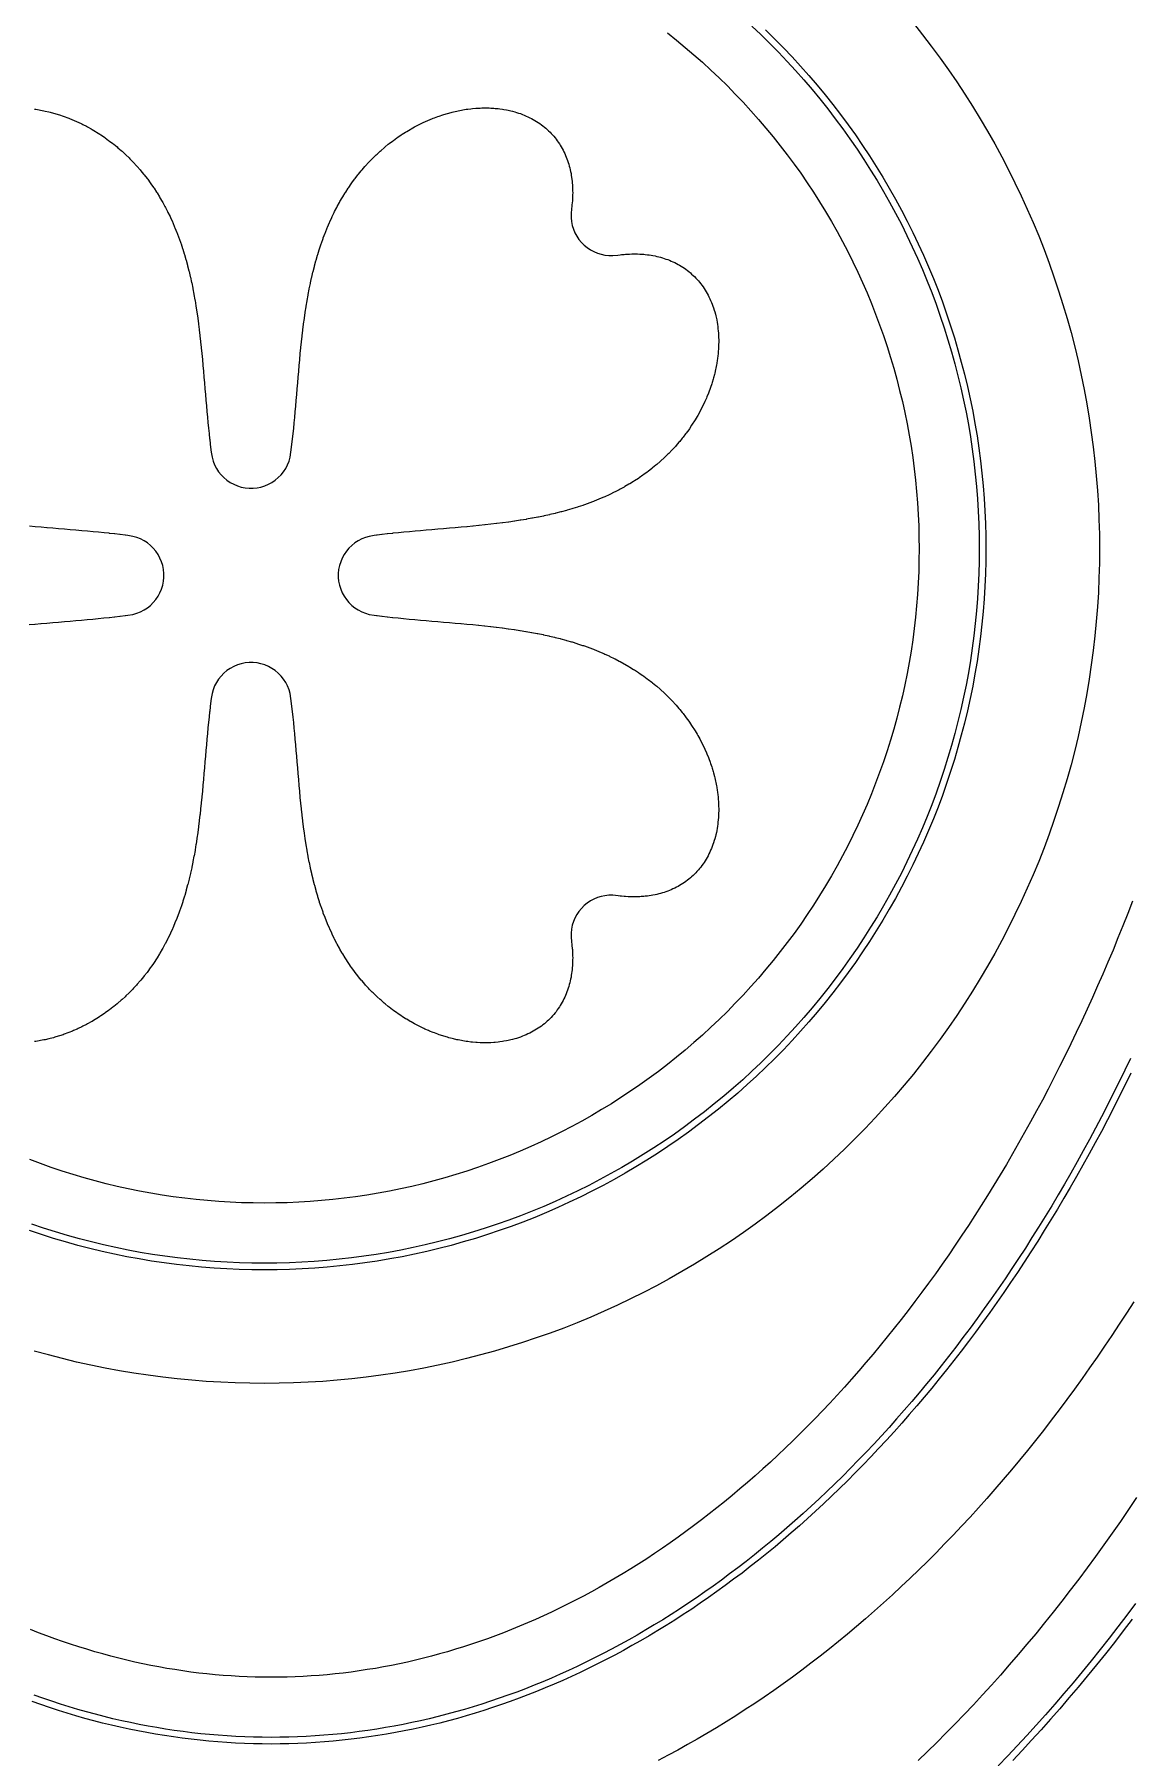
# Model space of a CAD drawing. Header units: metres. Extents: x 10 to 1210, y 10 to 2778.
# Drawn here: x 374.6 to 538.5, y 358 to 616 of the extents above; entities that cross this region are included whole.
import ezdxf

# ---------------------------------------------------------------- set-up
doc = ezdxf.new("R2010")
doc.units = ezdxf.units.M
for name, color, linetype in [('ACIKLIK', 5, 'Continuous'), ('CAM_SABLON', 4, 'Continuous'), ('DIS_KENAR_V91_Z3', 1, 'Continuous'), ('LAMBA_T4_Z4', 3, 'Continuous')]:
    doc.layers.add(name, color=color, linetype=linetype)

msp = doc.modelspace()

# ---------------------------------------------------------------- linework, layer by layer
at = {"layer": 'ACIKLIK'}
for points in [[(469.33, 616.22), (470.67, 615.16), (471.99, 614.07), (473.29, 612.96), (474.57, 611.83), (475.84, 610.67), (477.08, 609.49), (478.3, 608.3), (479.49, 607.08), (480.67, 605.84), (481.83, 604.57), (482.96, 603.29), (484.07, 601.99), (485.16, 600.67), (486.22, 599.33), (487.27, 597.98), (488.28, 596.6), (489.28, 595.21), (490.24, 593.8), (491.19, 592.37), (492.11, 590.93), (493, 589.47), (493.87, 588), (494.71, 586.51), (495.53, 585.01), (496.32, 583.49), (497.08, 581.96), (497.82, 580.42), (498.53, 578.86), (499.21, 577.29), (499.86, 575.71), (500.49, 574.12), (501.09, 572.52), (501.66, 570.91), (502.2, 569.28), (502.72, 567.65), (503.2, 566.01), (503.66, 564.36), (504.09, 562.71), (504.49, 561.04), (504.86, 559.38), (505.2, 557.7), (505.51, 556.02), (505.79, 554.33), (506.05, 552.64), (506.27, 550.94), (506.46, 549.24), (506.63, 547.54), (506.76, 545.84), (506.86, 544.13), (506.94, 542.42), (506.98, 540.71), (507, 539), (507, 539), (506.98, 537.29), (506.94, 535.58), (506.86, 533.87), (506.76, 532.16), (506.63, 530.46), (506.46, 528.76), (506.27, 527.06), (506.05, 525.36), (505.79, 523.67), (505.51, 521.98), (505.2, 520.3), (504.86, 518.62), (504.49, 516.96), (504.09, 515.29), (503.66, 513.64), (503.2, 511.99), (502.72, 510.35), (502.2, 508.72), (501.66, 507.09), (501.09, 505.48), (500.49, 503.88), (499.86, 502.29), (499.21, 500.71), (498.53, 499.14), (497.82, 497.58), (497.08, 496.04), (496.32, 494.51), (495.53, 492.99), (494.71, 491.49), (493.87, 490), (493, 488.53), (492.11, 487.07), (491.19, 485.63), (490.24, 484.2), (489.28, 482.79), (488.28, 481.4), (487.27, 480.02), (486.22, 478.67), (485.16, 477.33), (484.07, 476.01), (482.96, 474.71), (481.83, 473.43), (480.67, 472.16), (479.49, 470.92), (478.3, 469.7), (477.08, 468.51), (475.84, 467.33), (474.57, 466.17), (473.29, 465.04), (471.99, 463.93), (470.67, 462.84), (469.33, 461.78), (467.98, 460.73), (466.6, 459.72), (465.21, 458.72), (463.8, 457.76), (462.37, 456.81), (460.93, 455.89), (459.47, 455), (458, 454.13), (456.51, 453.29), (455.01, 452.47), (453.49, 451.68), (451.96, 450.92), (450.42, 450.18), (448.86, 449.47), (447.29, 448.79), (445.71, 448.14), (444.12, 447.51), (442.52, 446.91), (440.91, 446.34), (439.28, 445.8), (437.65, 445.28), (436.01, 444.8), (434.36, 444.34), (432.71, 443.91), (431.04, 443.51), (429.38, 443.14), (427.7, 442.8), (426.02, 442.49), (424.33, 442.21), (422.64, 441.95), (420.94, 441.73), (419.24, 441.54), (417.54, 441.37), (415.84, 441.24), (414.13, 441.14), (412.42, 441.06), (410.71, 441.02), (409, 441), (407.29, 441.02), (405.58, 441.06), (403.87, 441.14), (402.16, 441.24), (400.46, 441.37), (398.76, 441.54), (397.06, 441.73), (395.36, 441.95), (393.67, 442.21), (391.98, 442.49), (390.3, 442.8), (388.62, 443.14), (386.96, 443.51), (385.29, 443.91), (383.64, 444.34), (381.99, 444.8), (380.35, 445.28), (378.72, 445.8), (377.09, 446.34), (375.48, 446.91), (373.88, 447.51)], [(538.95, 486.2), (538.24, 484.36), (537.51, 482.53), (536.77, 480.71), (536.03, 478.9), (535.27, 477.1), (534.5, 475.31), (533.73, 473.53), (532.94, 471.77), (532.15, 470.02), (531.34, 468.28), (530.53, 466.55), (529.7, 464.83), (528.87, 463.13), (528.03, 461.44), (527.18, 459.76), (526.32, 458.09), (525.45, 456.44), (524.57, 454.8), (523.69, 453.17), (522.79, 451.56), (521.89, 449.96), (520.98, 448.37), (520.06, 446.8), (519.13, 445.24), (518.19, 443.69), (517.25, 442.16), (516.3, 440.65), (515.34, 439.14), (514.37, 437.65), (513.4, 436.18), (512.42, 434.72), (511.43, 433.28), (510.43, 431.85), (509.43, 430.43), (508.42, 429.03), (507.4, 427.65), (506.38, 426.28), (505.35, 424.93), (504.32, 423.59), (503.28, 422.26), (502.23, 420.96), (501.17, 419.66), (500.11, 418.39), (499.05, 417.13), (497.98, 415.88), (496.9, 414.66), (495.82, 413.44), (494.73, 412.25), (493.64, 411.07), (492.54, 409.91), (491.44, 408.76), (490.33, 407.63), (489.22, 406.51), (488.11, 405.42), (486.99, 404.34), (485.86, 403.27), (484.73, 402.22), (483.6, 401.19), (482.46, 400.18), (481.32, 399.18), (480.18, 398.2), (479.03, 397.24), (477.88, 396.29), (476.73, 395.36), (475.57, 394.45), (474.41, 393.56), (473.25, 392.68), (472.09, 391.81), (470.92, 390.97), (469.75, 390.14), (468.58, 389.33), (467.4, 388.54), (466.23, 387.76), (465.05, 387), (463.87, 386.26), (462.69, 385.53), (461.5, 384.83), (460.32, 384.13), (459.13, 383.46), (457.94, 382.8), (456.75, 382.16), (455.56, 381.54), (454.37, 380.93), (453.18, 380.34), (451.98, 379.77), (450.79, 379.21), (449.59, 378.67), (448.39, 378.15), (447.2, 377.64), (446, 377.15), (444.8, 376.68), (443.6, 376.22), (442.4, 375.78), (441.21, 375.36), (440.01, 374.95), (438.81, 374.56), (437.61, 374.19), (436.41, 373.83), (435.21, 373.49), (434.01, 373.16), (432.8, 372.85), (431.6, 372.56), (430.4, 372.28), (429.2, 372.02), (428, 371.77), (426.8, 371.55), (425.6, 371.33), (424.4, 371.14), (423.2, 370.95), (422, 370.79), (420.8, 370.64), (419.6, 370.51), (418.4, 370.39), (417.2, 370.29), (416, 370.2), (414.8, 370.13), (413.6, 370.07), (412.4, 370.03), (411.2, 370.01), (410, 370), (408.8, 370.01), (407.6, 370.03), (406.4, 370.07), (405.2, 370.13), (404, 370.2), (402.8, 370.29), (401.6, 370.39), (400.4, 370.51), (399.2, 370.64), (398, 370.79), (396.8, 370.95), (395.6, 371.14), (394.4, 371.33), (393.2, 371.55), (392, 371.77), (390.8, 372.02), (389.6, 372.28), (388.4, 372.56), (387.2, 372.85), (385.99, 373.16), (384.79, 373.49), (383.59, 373.83), (382.39, 374.19), (381.19, 374.56), (379.99, 374.95), (378.79, 375.36), (377.6, 375.78), (376.4, 376.22), (375.2, 376.68), (374, 377.15)], [(539.56, 396.94), (538.35, 395.14), (537.13, 393.35), (535.9, 391.59), (534.66, 389.84), (533.42, 388.11), (532.16, 386.4), (530.9, 384.71), (529.63, 383.04), (528.35, 381.38), (527.06, 379.75), (525.76, 378.13), (524.46, 376.53), (523.15, 374.95), (521.83, 373.39), (520.5, 371.85), (519.17, 370.33), (517.83, 368.83), (516.48, 367.35), (515.12, 365.89), (513.76, 364.44), (512.4, 363.02), (511.02, 361.62), (509.64, 360.23), (508.26, 358.87), (506.87, 357.53)]]:
    msp.add_lwpolyline(points, dxfattribs=at)
at = {"layer": 'CAM_SABLON'}
for points in [[(481.97, 617.25), (483.33, 615.97), (484.66, 614.66), (485.97, 613.33), (487.25, 611.97), (488.52, 610.6), (489.75, 609.2), (490.97, 607.78), (492.15, 606.34), (493.32, 604.88), (494.45, 603.39), (495.56, 601.89), (496.65, 600.37), (497.71, 598.83), (498.74, 597.28), (499.74, 595.7), (500.72, 594.11), (501.66, 592.5), (502.58, 590.87), (503.47, 589.23), (504.34, 587.58), (505.17, 585.91), (505.97, 584.22), (506.75, 582.52), (507.49, 580.81), (508.21, 579.08), (508.89, 577.35), (509.55, 575.6), (510.17, 573.84), (510.76, 572.06), (511.32, 570.28), (511.85, 568.49), (512.35, 566.69), (512.82, 564.89), (513.26, 563.07), (513.66, 561.25), (514.03, 559.42), (514.37, 557.58), (514.68, 555.74), (514.96, 553.89), (515.2, 552.04), (515.41, 550.18), (515.59, 548.33), (515.74, 546.46), (515.85, 544.6), (515.93, 542.73), (515.98, 540.87), (516, 539), (516, 539), (515.98, 537.13), (515.93, 535.27), (515.85, 533.4), (515.74, 531.54), (515.59, 529.67), (515.41, 527.82), (515.2, 525.96), (514.96, 524.11), (514.68, 522.26), (514.37, 520.42), (514.03, 518.58), (513.66, 516.75), (513.26, 514.93), (512.82, 513.11), (512.35, 511.31), (511.85, 509.51), (511.32, 507.72), (510.76, 505.94), (510.17, 504.16), (509.55, 502.4), (508.89, 500.65), (508.21, 498.92), (507.49, 497.19), (506.75, 495.48), (505.97, 493.78), (505.17, 492.09), (504.34, 490.42), (503.47, 488.77), (502.58, 487.13), (501.66, 485.5), (500.72, 483.89), (499.74, 482.3), (498.74, 480.72), (497.71, 479.17), (496.65, 477.63), (495.56, 476.11), (494.45, 474.61), (493.32, 473.12), (492.15, 471.66), (490.97, 470.22), (489.75, 468.8), (488.52, 467.4), (487.25, 466.03), (485.97, 464.67), (484.66, 463.34), (483.33, 462.03), (481.97, 460.75), (480.6, 459.48), (479.2, 458.25), (477.78, 457.03), (476.34, 455.85), (474.88, 454.68), (473.39, 453.55), (471.89, 452.44), (470.37, 451.35), (468.83, 450.29), (467.28, 449.26), (465.7, 448.26), (464.11, 447.28), (462.5, 446.34), (460.87, 445.42), (459.23, 444.53), (457.58, 443.66), (455.91, 442.83), (454.22, 442.03), (452.52, 441.25), (450.81, 440.51), (449.08, 439.79), (447.35, 439.11), (445.6, 438.45), (443.84, 437.83), (442.06, 437.24), (440.28, 436.68), (438.49, 436.15), (436.69, 435.65), (434.89, 435.18), (433.07, 434.74), (431.25, 434.34), (429.42, 433.97), (427.58, 433.63), (425.74, 433.32), (423.89, 433.04), (422.04, 432.8), (420.18, 432.59), (418.33, 432.41), (416.46, 432.26), (414.6, 432.15), (412.73, 432.07), (410.87, 432.02), (409, 432), (407.13, 432.02), (405.27, 432.07), (403.4, 432.15), (401.54, 432.26), (399.67, 432.41), (397.82, 432.59), (395.96, 432.8), (394.11, 433.04), (392.26, 433.32), (390.42, 433.63), (388.58, 433.97), (386.75, 434.34), (384.93, 434.74), (383.11, 435.18), (381.31, 435.65), (379.51, 436.15), (377.72, 436.68), (375.94, 437.24), (374.16, 437.83)], [(538.66, 462.68), (537.8, 460.91), (536.94, 459.15), (536.07, 457.4), (535.19, 455.66), (534.3, 453.93), (533.4, 452.22), (532.49, 450.52), (531.57, 448.84), (530.65, 447.16), (529.71, 445.51), (528.76, 443.86), (527.81, 442.23), (526.85, 440.61), (525.87, 439), (524.89, 437.41), (523.9, 435.83), (522.91, 434.27), (521.9, 432.72), (520.89, 431.19), (519.87, 429.67), (518.84, 428.16), (517.8, 426.67), (516.75, 425.2), (515.7, 423.74), (514.64, 422.29), (513.57, 420.86), (512.49, 419.45), (511.41, 418.05), (510.32, 416.66), (509.23, 415.3), (508.12, 413.94), (507.01, 412.61), (505.89, 411.29), (504.77, 409.98), (503.64, 408.69), (502.5, 407.42), (501.36, 406.16), (500.21, 404.92), (499.06, 403.7), (497.9, 402.49), (496.73, 401.3), (495.56, 400.13), (494.39, 398.97), (493.2, 397.83), (492.02, 396.71), (490.82, 395.6), (489.63, 394.51), (488.42, 393.44), (487.22, 392.38), (486, 391.34), (484.79, 390.32), (483.57, 389.31), (482.34, 388.33), (481.11, 387.36), (479.88, 386.4), (478.64, 385.47), (477.4, 384.55), (476.16, 383.65), (474.91, 382.77), (473.66, 381.9), (472.4, 381.05), (471.14, 380.22), (469.88, 379.41), (468.62, 378.62), (467.35, 377.84), (466.08, 377.08), (464.81, 376.33), (463.53, 375.61), (462.25, 374.9), (460.97, 374.21), (459.69, 373.54), (458.41, 372.89), (457.12, 372.25), (455.83, 371.63), (454.54, 371.03), (453.25, 370.45), (451.95, 369.88), (450.65, 369.33), (449.36, 368.8), (448.06, 368.29), (446.76, 367.79), (445.45, 367.31), (444.15, 366.85), (442.85, 366.41), (441.54, 365.99), (440.23, 365.58), (438.93, 365.19), (437.62, 364.82), (436.31, 364.46), (435, 364.12), (433.68, 363.8), (432.37, 363.5), (431.06, 363.21), (429.75, 362.95), (428.43, 362.69), (427.12, 362.46), (425.8, 362.25), (424.49, 362.05), (423.17, 361.87), (421.86, 361.7), (420.54, 361.55), (419.22, 361.42), (417.91, 361.31), (416.59, 361.22), (415.27, 361.14), (413.95, 361.08), (412.64, 361.04), (411.32, 361.01), (410, 361), (408.68, 361.01), (407.36, 361.04), (406.05, 361.08), (404.73, 361.14), (403.41, 361.22), (402.09, 361.31), (400.78, 361.42), (399.46, 361.55), (398.14, 361.7), (396.83, 361.87), (395.51, 362.05), (394.2, 362.25), (392.88, 362.46), (391.57, 362.69), (390.25, 362.95), (388.94, 363.21), (387.63, 363.5), (386.32, 363.8), (385, 364.12), (383.69, 364.46), (382.38, 364.82), (381.07, 365.19), (379.77, 365.58), (378.46, 365.99), (377.15, 366.41), (375.85, 366.85), (374.55, 367.31)], [(539.4, 381.05), (538.09, 379.3), (536.77, 377.56), (535.44, 375.85), (534.11, 374.15), (532.76, 372.47), (531.41, 370.81), (530.04, 369.17), (528.67, 367.55), (527.3, 365.95), (525.91, 364.37), (524.51, 362.81), (523.11, 361.26), (521.7, 359.74), (520.28, 358.24), (518.86, 356.75)]]:
    msp.add_lwpolyline(points, dxfattribs=at)
at = {"layer": 'DIS_KENAR_V91_Z3'}
for points in [[(506.14, 617.67), (507.5, 615.96), (508.83, 614.23), (510.13, 612.47), (511.39, 610.7), (512.63, 608.9), (513.83, 607.08), (515.01, 605.24), (516.15, 603.38), (517.25, 601.5), (518.33, 599.6), (519.37, 597.68), (520.38, 595.75), (521.35, 593.8), (522.29, 591.83), (523.19, 589.84), (524.06, 587.84), (524.9, 585.83), (525.7, 583.8), (526.46, 581.75), (527.19, 579.7), (527.88, 577.63), (528.54, 575.55), (529.16, 573.45), (529.74, 571.35), (530.29, 569.24), (530.8, 567.12), (531.27, 564.99), (531.7, 562.85), (532.1, 560.71), (532.46, 558.55), (532.78, 556.4), (533.07, 554.23), (533.32, 552.07), (533.52, 549.89), (533.7, 547.72), (533.83, 545.54), (533.92, 543.36), (533.98, 541.18), (534, 539), (534, 539), (533.98, 536.82), (533.92, 534.64), (533.83, 532.46), (533.7, 530.28), (533.52, 528.11), (533.32, 525.93), (533.07, 523.77), (532.78, 521.6), (532.46, 519.45), (532.1, 517.29), (531.7, 515.15), (531.27, 513.01), (530.8, 510.88), (530.29, 508.76), (529.74, 506.65), (529.16, 504.55), (528.54, 502.45), (527.88, 500.37), (527.19, 498.3), (526.46, 496.25), (525.7, 494.2), (524.9, 492.17), (524.06, 490.16), (523.19, 488.16), (522.29, 486.17), (521.35, 484.2), (520.38, 482.25), (519.37, 480.32), (518.33, 478.4), (517.25, 476.5), (516.15, 474.62), (515.01, 472.76), (513.83, 470.92), (512.63, 469.1), (511.39, 467.3), (510.13, 465.53), (508.83, 463.77), (507.5, 462.04), (506.14, 460.33), (504.76, 458.65), (503.34, 456.99), (501.89, 455.36), (500.42, 453.75), (498.92, 452.17), (497.39, 450.61), (495.83, 449.08), (494.25, 447.58), (492.64, 446.11), (491.01, 444.66), (489.35, 443.24), (487.67, 441.86), (485.96, 440.5), (484.23, 439.17), (482.47, 437.87), (480.7, 436.61), (478.9, 435.37), (477.08, 434.17), (475.24, 432.99), (473.38, 431.85), (471.5, 430.75), (469.6, 429.67), (467.68, 428.63), (465.75, 427.62), (463.8, 426.65), (461.83, 425.71), (459.84, 424.81), (457.84, 423.94), (455.83, 423.1), (453.8, 422.3), (451.75, 421.54), (449.7, 420.81), (447.63, 420.12), (445.55, 419.46), (443.45, 418.84), (441.35, 418.26), (439.24, 417.71), (437.12, 417.2), (434.99, 416.73), (432.85, 416.3), (430.71, 415.9), (428.55, 415.54), (426.4, 415.22), (424.23, 414.93), (422.07, 414.68), (419.89, 414.48), (417.72, 414.3), (415.54, 414.17), (413.36, 414.08), (411.18, 414.02), (409, 414), (406.82, 414.02), (404.64, 414.08), (402.46, 414.17), (400.28, 414.3), (398.11, 414.48), (395.93, 414.68), (393.77, 414.93), (391.6, 415.22), (389.45, 415.54), (387.29, 415.9), (385.15, 416.3), (383.01, 416.73), (380.88, 417.2), (378.76, 417.71), (376.65, 418.26), (374.55, 418.84)], [(374.57, 604.82), (374.78, 604.79), (375.28, 604.71), (375.48, 604.67), (375.99, 604.57), (376.19, 604.53), (376.71, 604.41), (376.9, 604.36), (377.42, 604.23), (377.61, 604.17), (378.13, 604.02), (378.32, 603.96), (378.85, 603.78), (379.03, 603.72), (379.56, 603.52), (379.73, 603.45), (380.27, 603.24), (380.44, 603.17), (380.97, 602.93), (381.13, 602.85), (381.66, 602.6), (381.83, 602.52), (382.36, 602.25), (382.52, 602.16), (383.04, 601.87), (383.2, 601.78), (383.71, 601.47), (383.87, 601.38), (384.38, 601.05), (384.53, 600.95), (385.04, 600.61), (385.18, 600.51), (385.68, 600.14), (385.82, 600.04), (386.32, 599.66), (386.46, 599.55), (386.94, 599.16), (387.07, 599.04), (387.55, 598.63), (387.68, 598.52), (388.15, 598.09), (388.27, 597.97), (388.73, 597.53), (388.85, 597.4), (389.3, 596.94), (389.41, 596.82), (389.85, 596.35), (389.96, 596.22), (390.39, 595.73), (390.5, 595.6), (390.91, 595.1), (391.01, 594.97), (391.42, 594.45), (391.52, 594.31), (391.91, 593.78), (392, 593.65), (392.38, 593.1), (392.47, 592.97), (392.84, 592.4), (392.92, 592.27), (393.28, 591.69), (393.36, 591.56), (393.7, 590.97), (393.77, 590.84), (394.1, 590.23), (394.17, 590.1), (394.49, 589.48), (394.56, 589.35), (394.87, 588.72), (394.93, 588.59), (395.22, 587.95), (395.28, 587.82), (395.56, 587.16), (395.61, 587.04), (395.88, 586.37), (395.93, 586.25), (396.19, 585.56), (396.23, 585.45), (396.48, 584.75), (396.52, 584.64), (396.74, 583.97), (396.77, 583.87), (397, 583.14), (397.03, 583.03), (397.24, 582.3), (397.27, 582.2), (397.48, 581.45), (397.5, 581.35), (397.69, 580.6), (397.72, 580.5), (397.9, 579.74), (397.92, 579.65), (398.09, 578.87), (398.11, 578.79), (398.27, 578), (398.29, 577.92), (398.44, 577.12), (398.45, 577.05), (398.6, 576.24), (398.61, 576.17), (398.74, 575.36), (398.75, 575.29), (398.88, 574.47), (398.89, 574.41), (399.01, 573.58), (399.02, 573.53), (399.13, 572.69), (399.14, 572.64), (399.24, 571.8), (399.25, 571.76), (399.35, 570.91), (399.35, 570.87), (399.45, 570.02), (399.45, 569.98), (399.54, 569.13), (399.54, 569.09), (399.63, 568.24), (399.63, 568.21), (399.71, 567.35), (399.71, 567.32), (399.79, 566.46), (399.79, 566.44), (399.87, 565.57), (399.87, 565.56), (399.95, 564.69), (399.95, 564.68), (400.02, 563.82), (400.09, 562.94), (400.17, 562.08), (400.24, 561.23), (400.31, 560.38), (400.38, 559.54), (400.46, 558.7), (400.54, 557.87), (400.62, 557.05), (400.7, 556.23), (400.71, 556.19), (400.79, 555.43), (400.8, 555.38), (400.88, 554.64), (400.89, 554.58), (400.98, 553.85), (400.98, 553.79), (401.03, 553.43), (401.16, 552.69), (401.32, 552.12), (401.54, 551.56), (401.82, 551.03), (402.14, 550.53), (402.51, 550.07), (402.93, 549.64), (403.39, 549.26), (403.88, 548.92), (404.4, 548.64), (404.95, 548.41), (405.52, 548.23), (406.11, 548.11), (406.7, 548.05), (407.3, 548.05), (407.89, 548.11), (408.48, 548.23), (409.05, 548.41), (409.6, 548.64), (410.12, 548.92), (410.61, 549.26), (411.07, 549.64), (411.49, 550.07), (411.86, 550.53), (412.18, 551.03), (412.46, 551.56), (412.68, 552.12), (412.84, 552.69), (412.97, 553.43), (413.02, 553.79), (413.02, 553.85), (413.11, 554.58), (413.12, 554.64), (413.2, 555.38), (413.21, 555.43), (413.29, 556.19), (413.3, 556.23), (413.38, 557), (413.46, 557.83), (413.54, 558.66), (413.61, 559.5), (413.69, 560.35), (413.76, 561.21), (413.83, 562.07), (413.91, 562.94), (413.98, 563.81), (414.05, 564.68), (414.05, 564.68), (414.13, 565.55), (414.13, 565.56), (414.2, 566.42), (414.21, 566.44), (414.28, 567.3), (414.29, 567.32), (414.37, 568.18), (414.37, 568.21), (414.45, 569.06), (414.46, 569.1), (414.55, 569.95), (414.55, 569.98), (414.64, 570.83), (414.65, 570.87), (414.75, 571.71), (414.75, 571.76), (414.86, 572.6), (414.86, 572.65), (414.98, 573.48), (414.98, 573.53), (415.1, 574.36), (415.11, 574.42), (415.24, 575.23), (415.25, 575.3), (415.38, 576.11), (415.39, 576.18), (415.53, 576.98), (415.55, 577.05), (415.7, 577.85), (415.71, 577.93), (415.87, 578.71), (415.89, 578.79), (416.06, 579.57), (416.08, 579.66), (416.26, 580.42), (416.28, 580.51), (416.47, 581.27), (416.5, 581.36), (416.7, 582.11), (416.73, 582.21), (416.94, 582.94), (416.97, 583.05), (417.2, 583.77), (417.23, 583.88), (417.48, 584.63), (417.52, 584.75), (417.77, 585.45), (417.81, 585.56), (418.07, 586.25), (418.12, 586.37), (418.39, 587.04), (418.44, 587.16), (418.72, 587.82), (418.78, 587.95), (419.07, 588.59), (419.13, 588.72), (419.44, 589.35), (419.51, 589.48), (419.83, 590.1), (419.9, 590.23), (420.23, 590.84), (420.3, 590.97), (420.64, 591.56), (420.72, 591.69), (421.08, 592.27), (421.16, 592.4), (421.53, 592.97), (421.62, 593.1), (422, 593.65), (422.09, 593.78), (422.48, 594.31), (422.58, 594.45), (422.99, 594.97), (423.09, 595.1), (423.5, 595.6), (423.61, 595.73), (424.04, 596.22), (424.15, 596.35), (424.59, 596.82), (424.7, 596.94), (425.15, 597.4), (425.27, 597.53), (425.73, 597.97), (425.85, 598.09), (426.32, 598.52), (426.45, 598.63), (426.93, 599.04), (427.06, 599.16), (427.54, 599.55), (427.68, 599.66), (428.18, 600.04), (428.32, 600.14), (428.82, 600.51), (428.96, 600.61), (429.47, 600.95), (429.62, 601.05), (430.13, 601.38), (430.29, 601.47), (430.8, 601.78), (430.96, 601.87), (431.48, 602.16), (431.64, 602.25), (432.17, 602.52), (432.34, 602.6), (432.87, 602.85), (433.03, 602.93), (433.56, 603.17), (433.73, 603.24), (434.27, 603.45), (434.44, 603.52), (434.97, 603.72), (435.15, 603.78), (435.68, 603.96), (435.87, 604.02), (436.39, 604.17), (436.58, 604.23), (437.1, 604.36), (437.29, 604.41), (437.81, 604.53), (438.01, 604.57), (438.52, 604.67), (438.72, 604.71), (439.22, 604.79), (439.43, 604.82), (439.92, 604.88), (440.13, 604.9), (440.62, 604.94), (440.83, 604.96), (441.31, 604.98), (441.53, 604.99), (441.99, 605), (442.21, 605), (442.66, 604.99), (442.89, 604.98), (443.32, 604.95), (443.56, 604.93), (443.98, 604.89), (444.22, 604.86), (444.62, 604.81), (444.86, 604.77), (445.25, 604.7), (445.49, 604.65), (445.86, 604.57), (446.11, 604.5), (446.46, 604.41), (446.72, 604.33), (447.05, 604.23), (447.31, 604.14), (447.62, 604.02), (447.88, 603.92), (448.17, 603.79), (448.43, 603.67), (448.71, 603.54), (448.97, 603.41), (449.23, 603.27), (449.48, 603.12), (449.73, 602.97), (449.98, 602.81), (450.21, 602.65), (450.45, 602.48), (450.67, 602.32), (450.91, 602.13), (451.11, 601.96), (451.34, 601.75), (451.53, 601.58), (451.75, 601.36), (451.92, 601.18), (452.13, 600.95), (452.3, 600.76), (452.5, 600.52), (452.65, 600.33), (452.84, 600.08), (452.98, 599.87), (453.15, 599.62), (453.29, 599.4), (453.44, 599.15), (453.57, 598.92), (453.71, 598.66), (453.83, 598.42), (453.96, 598.15), (454.07, 597.9), (454.18, 597.64), (454.28, 597.37), (454.37, 597.11), (454.47, 596.83), (454.55, 596.58), (454.63, 596.28), (454.7, 596.03), (454.77, 595.72), (454.83, 595.48), (454.89, 595.16), (454.93, 594.91), (454.98, 594.58), (455.01, 594.34), (455.05, 594), (455.08, 593.77), (455.1, 593.41), (455.11, 593.19), (455.13, 592.82), (455.13, 592.61), (455.14, 592.22), (455.13, 592.02), (455.12, 591.63), (455.11, 591.43), (455.09, 591.03), (455.07, 590.85), (455.03, 590.44), (455.01, 590.26), (454.97, 589.94), (454.9, 589.13), (454.9, 588.55), (454.96, 587.97), (455.08, 587.4), (455.25, 586.85), (455.48, 586.31), (455.75, 585.79), (456.08, 585.31), (456.45, 584.86), (456.86, 584.45), (457.31, 584.08), (457.79, 583.75), (458.31, 583.48), (458.85, 583.25), (459.4, 583.08), (459.97, 582.96), (460.55, 582.9), (461.14, 582.9), (461.89, 582.97), (462.26, 583.01), (462.44, 583.03), (462.85, 583.07), (463.03, 583.09), (463.43, 583.11), (463.63, 583.12), (464.02, 583.13), (464.22, 583.14), (464.61, 583.13), (464.82, 583.13), (465.19, 583.11), (465.41, 583.1), (465.77, 583.08), (466, 583.05), (466.34, 583.01), (466.58, 582.98), (466.91, 582.93), (467.16, 582.89), (467.48, 582.83), (467.72, 582.77), (468.03, 582.7), (468.28, 582.63), (468.58, 582.55), (468.83, 582.47), (469.11, 582.37), (469.37, 582.28), (469.64, 582.18), (469.9, 582.07), (470.15, 581.96), (470.42, 581.83), (470.66, 581.71), (470.92, 581.57), (471.15, 581.44), (471.4, 581.29), (471.62, 581.15), (471.87, 580.98), (472.08, 580.84), (472.33, 580.65), (472.52, 580.5), (472.76, 580.3), (472.95, 580.13), (473.18, 579.92), (473.36, 579.75), (473.58, 579.53), (473.75, 579.34), (473.96, 579.11), (474.13, 578.91), (474.32, 578.67), (474.48, 578.45), (474.65, 578.21), (474.81, 577.98), (474.97, 577.73), (475.12, 577.48), (475.27, 577.23), (475.41, 576.97), (475.54, 576.71), (475.67, 576.43), (475.79, 576.17), (475.92, 575.88), (476.02, 575.62), (476.14, 575.31), (476.23, 575.05), (476.33, 574.72), (476.41, 574.46), (476.5, 574.11), (476.57, 573.86), (476.65, 573.49), (476.7, 573.25), (476.77, 572.86), (476.81, 572.62), (476.86, 572.22), (476.89, 571.98), (476.93, 571.56), (476.95, 571.32), (476.98, 570.89), (476.99, 570.66), (477, 570.21), (477, 569.99), (476.99, 569.53), (476.98, 569.31), (476.96, 568.83), (476.94, 568.62), (476.9, 568.13), (476.88, 567.92), (476.82, 567.43), (476.79, 567.22), (476.71, 566.72), (476.67, 566.52), (476.57, 566.01), (476.53, 565.81), (476.41, 565.29), (476.36, 565.1), (476.23, 564.58), (476.17, 564.39), (476.02, 563.87), (475.96, 563.68), (475.78, 563.15), (475.72, 562.97), (475.52, 562.44), (475.45, 562.27), (475.24, 561.73), (475.17, 561.56), (474.93, 561.03), (474.85, 560.87), (474.6, 560.34), (474.52, 560.17), (474.25, 559.64), (474.16, 559.48), (473.87, 558.96), (473.78, 558.8), (473.47, 558.29), (473.38, 558.13), (473.05, 557.62), (472.95, 557.47), (472.61, 556.96), (472.51, 556.82), (472.14, 556.32), (472.04, 556.18), (471.66, 555.68), (471.55, 555.54), (471.16, 555.06), (471.04, 554.93), (470.63, 554.45), (470.52, 554.32), (470.09, 553.85), (469.97, 553.73), (469.53, 553.27), (469.4, 553.15), (468.94, 552.7), (468.82, 552.59), (468.35, 552.15), (468.22, 552.04), (467.73, 551.61), (467.6, 551.5), (467.1, 551.09), (466.97, 550.99), (466.45, 550.58), (466.31, 550.48), (465.78, 550.09), (465.65, 550), (465.1, 549.62), (464.97, 549.53), (464.4, 549.16), (464.27, 549.08), (463.69, 548.72), (463.56, 548.64), (462.97, 548.3), (462.84, 548.23), (462.23, 547.9), (462.1, 547.83), (461.48, 547.51), (461.35, 547.44), (460.72, 547.13), (460.59, 547.07), (459.95, 546.78), (459.82, 546.72), (459.16, 546.44), (459.04, 546.39), (458.37, 546.12), (458.25, 546.07), (457.56, 545.81), (457.45, 545.77), (456.75, 545.52), (456.64, 545.48), (455.97, 545.26), (455.87, 545.23), (455.14, 545), (455.03, 544.97), (454.3, 544.76), (454.2, 544.73), (453.45, 544.52), (453.35, 544.5), (452.6, 544.31), (452.5, 544.28), (451.74, 544.1), (451.65, 544.08), (450.87, 543.91), (450.79, 543.89), (450, 543.73), (449.92, 543.71), (449.12, 543.56), (449.05, 543.55), (448.24, 543.4), (448.17, 543.39), (447.36, 543.26), (447.29, 543.25), (446.47, 543.12), (446.41, 543.11), (445.58, 542.99), (445.53, 542.98), (444.69, 542.87), (444.64, 542.86), (443.8, 542.76), (443.76, 542.75), (442.91, 542.65), (442.87, 542.65), (442.02, 542.55), (441.98, 542.55), (441.13, 542.46), (441.09, 542.46), (440.24, 542.37), (440.21, 542.37), (439.35, 542.29), (439.32, 542.29), (438.46, 542.21), (438.44, 542.21), (437.57, 542.13), (437.56, 542.13), (436.69, 542.05), (436.68, 542.05), (435.82, 541.98), (434.94, 541.91), (434.08, 541.83), (433.23, 541.76), (432.38, 541.69), (431.54, 541.62), (430.7, 541.54), (429.87, 541.46), (429.05, 541.38), (428.23, 541.3), (428.19, 541.29), (427.43, 541.21), (427.38, 541.2), (426.64, 541.12), (426.58, 541.11), (425.85, 541.02), (425.79, 541.02), (425.43, 540.97), (424.69, 540.84), (424.12, 540.68), (423.56, 540.46), (423.03, 540.18), (422.53, 539.86), (422.07, 539.49), (421.64, 539.07), (421.26, 538.61), (420.92, 538.12), (420.64, 537.6), (420.41, 537.05), (420.23, 536.48), (420.11, 535.89), (420.05, 535.3), (420.05, 534.7), (420.11, 534.11), (420.23, 533.52), (420.41, 532.95), (420.64, 532.4), (420.92, 531.88), (421.26, 531.39), (421.64, 530.93), (422.07, 530.51), (422.53, 530.14), (423.03, 529.82), (423.56, 529.54), (424.12, 529.32), (424.69, 529.16), (425.43, 529.03), (425.79, 528.98), (425.85, 528.98), (426.58, 528.89), (426.64, 528.88), (427.38, 528.8), (427.43, 528.79), (428.19, 528.71), (428.23, 528.7), (429, 528.62), (429.83, 528.54), (430.66, 528.46), (431.5, 528.39), (432.35, 528.31), (433.21, 528.24), (434.07, 528.17), (434.94, 528.09), (435.81, 528.02), (436.68, 527.95), (436.68, 527.95), (437.55, 527.87), (437.56, 527.87), (438.42, 527.8), (438.44, 527.79), (439.3, 527.72), (439.32, 527.71), (440.18, 527.63), (440.21, 527.63), (441.06, 527.55), (441.1, 527.54), (441.95, 527.45), (441.98, 527.45), (442.83, 527.36), (442.87, 527.35), (443.71, 527.25), (443.76, 527.25), (444.6, 527.14), (444.65, 527.14), (445.48, 527.02), (445.53, 527.02), (446.36, 526.9), (446.42, 526.89), (447.23, 526.76), (447.3, 526.75), (448.11, 526.62), (448.18, 526.61), (448.98, 526.47), (449.05, 526.45), (449.85, 526.3), (449.93, 526.29), (450.71, 526.13), (450.79, 526.11), (451.57, 525.94), (451.66, 525.92), (452.42, 525.74), (452.51, 525.72), (453.27, 525.53), (453.36, 525.5), (454.11, 525.3), (454.21, 525.27), (454.94, 525.06), (455.05, 525.03), (455.77, 524.8), (455.88, 524.77), (456.63, 524.52), (456.75, 524.48), (457.45, 524.23), (457.56, 524.19), (458.25, 523.93), (458.37, 523.88), (459.04, 523.61), (459.16, 523.56), (459.82, 523.28), (459.95, 523.22), (460.59, 522.93), (460.72, 522.87), (461.35, 522.56), (461.48, 522.49), (462.1, 522.17), (462.23, 522.1), (462.84, 521.77), (462.97, 521.7), (463.56, 521.36), (463.69, 521.28), (464.27, 520.92), (464.4, 520.84), (464.97, 520.47), (465.1, 520.38), (465.65, 520), (465.78, 519.91), (466.31, 519.52), (466.45, 519.42), (466.97, 519.01), (467.1, 518.91), (467.6, 518.5), (467.73, 518.39), (468.22, 517.96), (468.35, 517.85), (468.82, 517.41), (468.94, 517.3), (469.4, 516.85), (469.53, 516.73), (469.97, 516.27), (470.09, 516.15), (470.52, 515.68), (470.63, 515.55), (471.04, 515.07), (471.16, 514.94), (471.55, 514.46), (471.66, 514.32), (472.04, 513.82), (472.14, 513.68), (472.51, 513.18), (472.61, 513.04), (472.95, 512.53), (473.05, 512.38), (473.38, 511.87), (473.47, 511.71), (473.78, 511.2), (473.87, 511.04), (474.16, 510.52), (474.25, 510.36), (474.52, 509.83), (474.6, 509.66), (474.85, 509.13), (474.93, 508.97), (475.17, 508.44), (475.24, 508.27), (475.45, 507.73), (475.52, 507.56), (475.72, 507.03), (475.78, 506.85), (475.96, 506.32), (476.02, 506.13), (476.17, 505.61), (476.23, 505.42), (476.36, 504.9), (476.41, 504.71), (476.53, 504.19), (476.57, 503.99), (476.67, 503.48), (476.71, 503.28), (476.79, 502.78), (476.82, 502.57), (476.88, 502.08), (476.9, 501.87), (476.94, 501.38), (476.96, 501.17), (476.98, 500.69), (476.99, 500.47), (477, 500.01), (477, 499.79), (476.99, 499.34), (476.98, 499.11), (476.95, 498.68), (476.93, 498.44), (476.89, 498.02), (476.86, 497.78), (476.81, 497.38), (476.77, 497.14), (476.7, 496.75), (476.65, 496.51), (476.57, 496.14), (476.5, 495.89), (476.41, 495.54), (476.33, 495.28), (476.23, 494.95), (476.14, 494.69), (476.02, 494.38), (475.92, 494.12), (475.79, 493.83), (475.67, 493.57), (475.54, 493.29), (475.41, 493.03), (475.27, 492.77), (475.12, 492.52), (474.97, 492.27), (474.81, 492.02), (474.65, 491.79), (474.48, 491.55), (474.32, 491.33), (474.13, 491.09), (473.96, 490.89), (473.75, 490.66), (473.58, 490.47), (473.36, 490.25), (473.18, 490.08), (472.95, 489.87), (472.76, 489.7), (472.52, 489.5), (472.33, 489.35), (472.08, 489.16), (471.87, 489.02), (471.62, 488.85), (471.4, 488.71), (471.15, 488.56), (470.92, 488.43), (470.66, 488.29), (470.42, 488.17), (470.15, 488.04), (469.9, 487.93), (469.64, 487.82), (469.37, 487.72), (469.11, 487.63), (468.83, 487.53), (468.58, 487.45), (468.28, 487.37), (468.03, 487.3), (467.72, 487.23), (467.48, 487.17), (467.16, 487.11), (466.91, 487.07), (466.58, 487.02), (466.34, 486.99), (466, 486.95), (465.77, 486.92), (465.41, 486.9), (465.19, 486.89), (464.82, 486.87), (464.61, 486.87), (464.22, 486.86), (464.02, 486.87), (463.63, 486.88), (463.43, 486.89), (463.03, 486.91), (462.85, 486.93), (462.44, 486.97), (462.26, 486.99), (461.94, 487.03), (461.13, 487.1), (460.55, 487.1), (459.97, 487.04), (459.4, 486.92), (458.85, 486.75), (458.31, 486.52), (457.79, 486.25), (457.31, 485.92), (456.86, 485.55), (456.45, 485.14), (456.08, 484.69), (455.75, 484.21), (455.48, 483.69), (455.25, 483.15), (455.08, 482.6), (454.96, 482.03), (454.9, 481.45), (454.9, 480.86), (454.97, 480.11), (455.01, 479.74), (455.03, 479.56), (455.07, 479.15), (455.09, 478.97), (455.11, 478.57), (455.12, 478.37), (455.13, 477.98), (455.14, 477.78), (455.13, 477.39), (455.13, 477.18), (455.11, 476.81), (455.1, 476.59), (455.08, 476.23), (455.05, 476), (455.01, 475.66), (454.98, 475.42), (454.93, 475.09), (454.89, 474.84), (454.83, 474.52), (454.77, 474.28), (454.7, 473.97), (454.63, 473.72), (454.55, 473.42), (454.47, 473.17), (454.37, 472.89), (454.28, 472.63), (454.18, 472.36), (454.07, 472.1), (453.96, 471.85), (453.83, 471.58), (453.71, 471.34), (453.57, 471.08), (453.44, 470.85), (453.29, 470.6), (453.15, 470.38), (452.98, 470.13), (452.84, 469.92), (452.65, 469.67), (452.5, 469.48), (452.3, 469.24), (452.13, 469.05), (451.92, 468.82), (451.75, 468.64), (451.53, 468.42), (451.34, 468.25), (451.11, 468.04), (450.91, 467.87), (450.67, 467.68), (450.45, 467.52), (450.21, 467.35), (449.98, 467.19), (449.73, 467.03), (449.48, 466.88), (449.23, 466.73), (448.97, 466.59), (448.71, 466.46), (448.43, 466.33), (448.17, 466.21), (447.88, 466.08), (447.62, 465.98), (447.31, 465.86), (447.05, 465.77), (446.72, 465.67), (446.46, 465.59), (446.11, 465.5), (445.86, 465.43), (445.49, 465.35), (445.25, 465.3), (444.86, 465.23), (444.62, 465.19), (444.22, 465.14), (443.98, 465.11), (443.56, 465.07), (443.32, 465.05), (442.89, 465.02), (442.66, 465.01), (442.21, 465), (441.99, 465), (441.53, 465.01), (441.31, 465.02), (440.83, 465.04), (440.62, 465.06), (440.13, 465.1), (439.92, 465.12), (439.43, 465.18), (439.22, 465.21), (438.72, 465.29), (438.52, 465.33), (438.01, 465.43), (437.81, 465.47), (437.29, 465.59), (437.1, 465.64), (436.58, 465.77), (436.39, 465.83), (435.87, 465.98), (435.68, 466.04), (435.15, 466.22), (434.97, 466.28), (434.44, 466.48), (434.27, 466.55), (433.73, 466.76), (433.56, 466.83), (433.03, 467.07), (432.87, 467.15), (432.34, 467.4), (432.17, 467.48), (431.64, 467.75), (431.48, 467.84), (430.96, 468.13), (430.8, 468.22), (430.29, 468.53), (430.13, 468.62), (429.62, 468.95), (429.47, 469.05), (428.96, 469.39), (428.82, 469.49), (428.32, 469.86), (428.18, 469.96), (427.68, 470.34), (427.54, 470.45), (427.06, 470.84), (426.93, 470.96), (426.45, 471.37), (426.32, 471.48), (425.85, 471.91), (425.73, 472.03), (425.27, 472.47), (425.15, 472.6), (424.7, 473.06), (424.59, 473.18), (424.15, 473.65), (424.04, 473.78), (423.61, 474.27), (423.5, 474.4), (423.09, 474.9), (422.99, 475.03), (422.58, 475.55), (422.48, 475.69), (422.09, 476.22), (422, 476.35), (421.62, 476.9), (421.53, 477.03), (421.16, 477.6), (421.08, 477.73), (420.72, 478.31), (420.64, 478.44), (420.3, 479.03), (420.23, 479.16), (419.9, 479.77), (419.83, 479.9), (419.51, 480.52), (419.44, 480.65), (419.13, 481.28), (419.07, 481.41), (418.78, 482.05), (418.72, 482.18), (418.44, 482.84), (418.39, 482.96), (418.12, 483.63), (418.07, 483.75), (417.81, 484.44), (417.77, 484.55), (417.52, 485.25), (417.48, 485.36), (417.26, 486.03), (417.23, 486.13), (417, 486.86), (416.97, 486.97), (416.76, 487.7), (416.73, 487.8), (416.52, 488.55), (416.5, 488.65), (416.31, 489.4), (416.28, 489.5), (416.1, 490.26), (416.08, 490.35), (415.91, 491.13), (415.89, 491.21), (415.73, 492), (415.71, 492.08), (415.56, 492.88), (415.55, 492.95), (415.4, 493.76), (415.39, 493.83), (415.26, 494.64), (415.25, 494.71), (415.12, 495.53), (415.11, 495.59), (414.99, 496.42), (414.98, 496.47), (414.87, 497.31), (414.86, 497.36), (414.76, 498.2), (414.75, 498.24), (414.65, 499.09), (414.65, 499.13), (414.55, 499.98), (414.55, 500.02), (414.46, 500.87), (414.46, 500.91), (414.37, 501.76), (414.37, 501.79), (414.29, 502.65), (414.29, 502.68), (414.21, 503.54), (414.21, 503.56), (414.13, 504.43), (414.13, 504.44), (414.05, 505.31), (414.05, 505.32), (413.98, 506.18), (413.91, 507.06), (413.83, 507.92), (413.76, 508.77), (413.69, 509.62), (413.62, 510.46), (413.54, 511.3), (413.46, 512.13), (413.38, 512.95), (413.3, 513.77), (413.29, 513.81), (413.21, 514.57), (413.2, 514.62), (413.12, 515.36), (413.11, 515.42), (413.02, 516.15), (413.02, 516.21), (412.97, 516.57), (412.84, 517.31), (412.68, 517.88), (412.46, 518.44), (412.18, 518.97), (411.86, 519.47), (411.49, 519.93), (411.07, 520.36), (410.61, 520.74), (410.12, 521.08), (409.6, 521.36), (409.05, 521.59), (408.48, 521.77), (407.89, 521.89), (407.3, 521.95), (406.7, 521.95), (406.11, 521.89), (405.52, 521.77), (404.95, 521.59), (404.4, 521.36), (403.88, 521.08), (403.39, 520.74), (402.93, 520.36), (402.51, 519.93), (402.14, 519.47), (401.82, 518.97), (401.54, 518.44), (401.32, 517.88), (401.16, 517.31), (401.03, 516.57), (400.98, 516.21), (400.98, 516.15), (400.89, 515.42), (400.88, 515.36), (400.8, 514.62), (400.79, 514.57), (400.71, 513.81), (400.7, 513.77), (400.62, 513), (400.54, 512.17), (400.46, 511.34), (400.39, 510.5), (400.31, 509.65), (400.24, 508.79), (400.17, 507.93), (400.09, 507.06), (400.02, 506.19), (399.95, 505.32), (399.95, 505.32), (399.87, 504.45), (399.87, 504.44), (399.8, 503.58), (399.79, 503.56), (399.72, 502.7), (399.71, 502.68), (399.63, 501.82), (399.63, 501.79), (399.55, 500.94), (399.54, 500.9), (399.45, 500.05), (399.45, 500.02), (399.36, 499.17), (399.35, 499.13), (399.25, 498.29), (399.25, 498.24), (399.14, 497.4), (399.14, 497.35), (399.02, 496.52), (399.02, 496.47), (398.9, 495.64), (398.89, 495.58), (398.76, 494.77), (398.75, 494.7), (398.62, 493.89), (398.61, 493.82), (398.47, 493.02), (398.45, 492.95), (398.3, 492.15), (398.29, 492.07), (398.13, 491.29), (398.11, 491.21), (397.94, 490.43), (397.92, 490.34), (397.74, 489.58), (397.72, 489.49), (397.53, 488.73), (397.5, 488.64), (397.3, 487.89), (397.27, 487.79), (397.06, 487.06), (397.03, 486.95), (396.8, 486.23), (396.77, 486.12), (396.52, 485.37), (396.48, 485.25), (396.23, 484.55), (396.19, 484.44), (395.93, 483.75), (395.88, 483.63), (395.61, 482.96), (395.56, 482.84), (395.28, 482.18), (395.22, 482.05), (394.93, 481.41), (394.87, 481.28), (394.56, 480.65), (394.49, 480.52), (394.17, 479.9), (394.1, 479.77), (393.77, 479.16), (393.7, 479.03), (393.36, 478.44), (393.28, 478.31), (392.92, 477.73), (392.84, 477.6), (392.47, 477.03), (392.38, 476.9), (392, 476.35), (391.91, 476.22), (391.52, 475.69), (391.42, 475.55), (391.01, 475.03), (390.91, 474.9), (390.5, 474.4), (390.39, 474.27), (389.96, 473.78), (389.85, 473.65), (389.41, 473.18), (389.3, 473.06), (388.85, 472.6), (388.73, 472.47), (388.27, 472.03), (388.15, 471.91), (387.68, 471.48), (387.55, 471.37), (387.07, 470.96), (386.94, 470.84), (386.46, 470.45), (386.32, 470.34), (385.82, 469.96), (385.68, 469.86), (385.18, 469.49), (385.04, 469.39), (384.53, 469.05), (384.38, 468.95), (383.87, 468.62), (383.71, 468.53), (383.2, 468.22), (383.04, 468.13), (382.52, 467.84), (382.36, 467.75), (381.83, 467.48), (381.66, 467.4), (381.13, 467.15), (380.97, 467.07), (380.44, 466.83), (380.27, 466.76), (379.73, 466.55), (379.56, 466.48), (379.03, 466.28), (378.85, 466.22), (378.32, 466.04), (378.13, 465.98), (377.61, 465.83), (377.42, 465.77), (376.9, 465.64), (376.71, 465.59), (376.19, 465.47), (375.99, 465.43), (375.48, 465.33), (375.28, 465.29), (374.78, 465.21), (374.57, 465.18)], [(373.79, 527.63), (374.65, 527.71), (374.68, 527.71), (375.54, 527.79), (375.56, 527.79), (376.43, 527.87), (376.44, 527.87), (377.31, 527.95), (377.32, 527.95), (378.18, 528.02), (379.06, 528.09), (379.92, 528.17), (380.77, 528.24), (381.62, 528.31), (382.46, 528.38), (383.3, 528.46), (384.13, 528.54), (384.95, 528.62), (385.77, 528.7), (385.81, 528.71), (386.57, 528.79), (386.62, 528.8), (387.36, 528.88), (387.42, 528.89), (388.15, 528.98), (388.21, 528.98), (388.57, 529.03), (389.31, 529.16), (389.88, 529.32), (390.44, 529.54), (390.97, 529.82), (391.47, 530.14), (391.93, 530.51), (392.36, 530.93), (392.74, 531.39), (393.08, 531.88), (393.36, 532.4), (393.59, 532.95), (393.77, 533.52), (393.89, 534.11), (393.95, 534.7), (393.95, 535.3), (393.89, 535.89), (393.77, 536.48), (393.59, 537.05), (393.36, 537.6), (393.08, 538.12), (392.74, 538.61), (392.36, 539.07), (391.93, 539.49), (391.47, 539.86), (390.97, 540.18), (390.44, 540.46), (389.88, 540.68), (389.31, 540.84), (388.57, 540.97), (388.21, 541.02), (388.15, 541.02), (387.42, 541.11), (387.36, 541.12), (386.62, 541.2), (386.57, 541.21), (385.81, 541.29), (385.77, 541.3), (385, 541.38), (384.17, 541.46), (383.34, 541.54), (382.5, 541.61), (381.65, 541.69), (380.79, 541.76), (379.93, 541.83), (379.06, 541.91), (378.19, 541.98), (377.32, 542.05), (377.32, 542.05), (376.45, 542.13), (376.44, 542.13), (375.58, 542.2), (375.56, 542.21), (374.7, 542.28), (374.68, 542.29), (373.82, 542.37)], [(539.12, 426.21), (538.04, 424.53), (536.96, 422.86), (535.86, 421.2), (534.76, 419.56), (533.65, 417.94), (532.53, 416.33), (531.39, 414.73), (530.25, 413.15), (529.1, 411.58), (527.95, 410.03), (526.78, 408.49), (525.6, 406.97), (524.42, 405.47), (523.22, 403.98), (522.02, 402.5), (520.81, 401.04), (519.59, 399.6), (518.36, 398.18), (517.12, 396.77), (515.88, 395.37), (514.63, 393.99), (513.36, 392.63), (512.1, 391.29), (510.82, 389.96), (509.54, 388.65), (508.24, 387.35), (506.95, 386.08), (505.64, 384.82), (504.33, 383.57), (503, 382.35), (501.68, 381.14), (500.34, 379.95), (499, 378.77), (497.65, 377.62), (496.3, 376.48), (494.93, 375.36), (493.57, 374.25), (492.19, 373.17), (490.81, 372.1), (489.42, 371.05), (488.03, 370.02), (486.63, 369.01), (485.23, 368.02), (483.81, 367.04), (482.4, 366.08), (480.98, 365.15), (479.55, 364.23), (478.12, 363.33), (476.68, 362.44), (475.24, 361.58), (473.79, 360.74), (472.34, 359.91), (470.88, 359.1), (469.42, 358.32), (467.95, 357.55)]]:
    msp.add_lwpolyline(points, dxfattribs=at)
at = {"layer": 'LAMBA_T4_Z4'}
for points in [[(484.02, 616.69), (485.37, 615.37), (486.69, 614.02), (487.99, 612.66), (489.26, 611.27), (490.51, 609.85), (491.73, 608.42), (492.93, 606.97), (494.1, 605.49), (495.25, 604), (496.37, 602.48), (497.47, 600.95), (498.54, 599.39), (499.58, 597.82), (500.59, 596.23), (501.57, 594.62), (502.53, 593), (503.46, 591.36), (504.36, 589.7), (505.23, 588.03), (506.07, 586.34), (506.88, 584.64), (507.66, 582.93), (508.41, 581.2), (509.14, 579.46), (509.83, 577.7), (510.49, 575.94), (511.12, 574.16), (511.71, 572.37), (512.28, 570.58), (512.82, 568.77), (513.32, 566.95), (513.79, 565.13), (514.23, 563.29), (514.64, 561.45), (515.02, 559.61), (515.36, 557.75), (515.67, 555.89), (515.95, 554.03), (516.19, 552.16), (516.41, 550.29), (516.59, 548.41), (516.74, 546.53), (516.85, 544.65), (516.93, 542.77), (516.98, 540.88), (517, 539), (517, 539), (516.98, 537.12), (516.93, 535.23), (516.85, 533.35), (516.74, 531.47), (516.59, 529.59), (516.41, 527.71), (516.19, 525.84), (515.95, 523.97), (515.67, 522.11), (515.36, 520.25), (515.02, 518.39), (514.64, 516.55), (514.23, 514.71), (513.79, 512.87), (513.32, 511.05), (512.82, 509.23), (512.28, 507.42), (511.71, 505.63), (511.12, 503.84), (510.49, 502.06), (509.83, 500.3), (509.14, 498.54), (508.41, 496.8), (507.66, 495.07), (506.88, 493.36), (506.07, 491.66), (505.23, 489.97), (504.36, 488.3), (503.46, 486.64), (502.53, 485), (501.57, 483.38), (500.59, 481.77), (499.58, 480.18), (498.54, 478.61), (497.47, 477.05), (496.37, 475.52), (495.25, 474), (494.1, 472.51), (492.93, 471.03), (491.73, 469.58), (490.51, 468.15), (489.26, 466.73), (487.99, 465.34), (486.69, 463.98), (485.37, 462.63), (484.02, 461.31), (482.66, 460.01), (481.27, 458.74), (479.85, 457.49), (478.42, 456.27), (476.97, 455.07), (475.49, 453.9), (474, 452.75), (472.48, 451.63), (470.95, 450.53), (469.39, 449.46), (467.82, 448.42), (466.23, 447.41), (464.62, 446.43), (463, 445.47), (461.36, 444.54), (459.7, 443.64), (458.03, 442.77), (456.34, 441.93), (454.64, 441.12), (452.93, 440.34), (451.2, 439.59), (449.46, 438.86), (447.7, 438.17), (445.94, 437.51), (444.16, 436.88), (442.37, 436.29), (440.58, 435.72), (438.77, 435.18), (436.95, 434.68), (435.13, 434.21), (433.29, 433.77), (431.45, 433.36), (429.61, 432.98), (427.75, 432.64), (425.89, 432.33), (424.03, 432.05), (422.16, 431.81), (420.29, 431.59), (418.41, 431.41), (416.53, 431.26), (414.65, 431.15), (412.77, 431.07), (410.88, 431.02), (409, 431), (407.12, 431.02), (405.23, 431.07), (403.35, 431.15), (401.47, 431.26), (399.59, 431.41), (397.71, 431.59), (395.84, 431.81), (393.97, 432.05), (392.11, 432.33), (390.25, 432.64), (388.39, 432.98), (386.55, 433.36), (384.71, 433.77), (382.87, 434.21), (381.05, 434.68), (379.23, 435.18), (377.42, 435.72), (375.63, 436.29), (373.84, 436.88)], [(538.7, 460.47), (537.84, 458.7), (536.97, 456.95), (536.08, 455.2), (535.19, 453.47), (534.28, 451.75), (533.37, 450.05), (532.45, 448.36), (531.52, 446.68), (530.58, 445.01), (529.63, 443.36), (528.67, 441.72), (527.7, 440.09), (526.73, 438.48), (525.74, 436.88), (524.75, 435.3), (523.75, 433.73), (522.74, 432.17), (521.72, 430.63), (520.69, 429.11), (519.66, 427.6), (518.62, 426.1), (517.57, 424.62), (516.51, 423.15), (515.44, 421.7), (514.37, 420.26), (513.29, 418.84), (512.2, 417.43), (511.11, 416.04), (510, 414.67), (508.89, 413.31), (507.78, 411.96), (506.66, 410.64), (505.53, 409.33), (504.39, 408.03), (503.25, 406.75), (502.1, 405.49), (500.94, 404.24), (499.78, 403.01), (498.62, 401.8), (497.44, 400.6), (496.27, 399.42), (495.08, 398.25), (493.89, 397.11), (492.7, 395.98), (491.5, 394.86), (490.29, 393.77), (489.08, 392.69), (487.87, 391.62), (486.65, 390.58), (485.43, 389.55), (484.2, 388.54), (482.97, 387.55), (481.73, 386.57), (480.49, 385.61), (479.24, 384.67), (477.99, 383.74), (476.74, 382.84), (475.48, 381.95), (474.22, 381.08), (472.96, 380.22), (471.69, 379.39), (470.42, 378.57), (469.15, 377.77), (467.87, 376.98), (466.59, 376.22), (465.31, 375.47), (464.02, 374.74), (462.73, 374.03), (461.44, 373.33), (460.15, 372.65), (458.85, 371.99), (457.56, 371.35), (456.26, 370.73), (454.96, 370.12), (453.65, 369.53), (452.35, 368.96), (451.04, 368.41), (449.73, 367.87), (448.42, 367.36), (447.11, 366.86), (445.79, 366.37), (444.48, 365.91), (443.16, 365.46), (441.84, 365.03), (440.53, 364.62), (439.21, 364.23), (437.88, 363.85), (436.56, 363.49), (435.24, 363.15), (433.92, 362.83), (432.59, 362.52), (431.27, 362.23), (429.94, 361.96), (428.61, 361.71), (427.29, 361.48), (425.96, 361.26), (424.63, 361.06), (423.3, 360.87), (421.97, 360.71), (420.64, 360.56), (419.31, 360.43), (417.98, 360.32), (416.65, 360.22), (415.32, 360.14), (413.99, 360.08), (412.66, 360.04), (411.33, 360.01), (410, 360), (408.67, 360.01), (407.34, 360.04), (406.01, 360.08), (404.68, 360.14), (403.35, 360.22), (402.02, 360.32), (400.69, 360.43), (399.36, 360.56), (398.03, 360.71), (396.7, 360.87), (395.37, 361.06), (394.04, 361.26), (392.71, 361.48), (391.39, 361.71), (390.06, 361.96), (388.73, 362.23), (387.41, 362.52), (386.08, 362.83), (384.76, 363.15), (383.44, 363.49), (382.12, 363.85), (380.79, 364.23), (379.47, 364.62), (378.16, 365.03), (376.84, 365.46), (375.52, 365.91), (374.21, 366.37)], [(538.89, 378.69), (537.56, 376.95), (536.23, 375.23), (534.89, 373.53), (533.54, 371.84), (532.18, 370.18), (530.81, 368.53), (529.43, 366.9), (528.05, 365.29), (526.66, 363.71), (525.26, 362.14), (523.85, 360.59), (522.43, 359.06), (521.01, 357.55)]]:
    msp.add_lwpolyline(points, dxfattribs=at)

doc.saveas('drawing.dxf')
